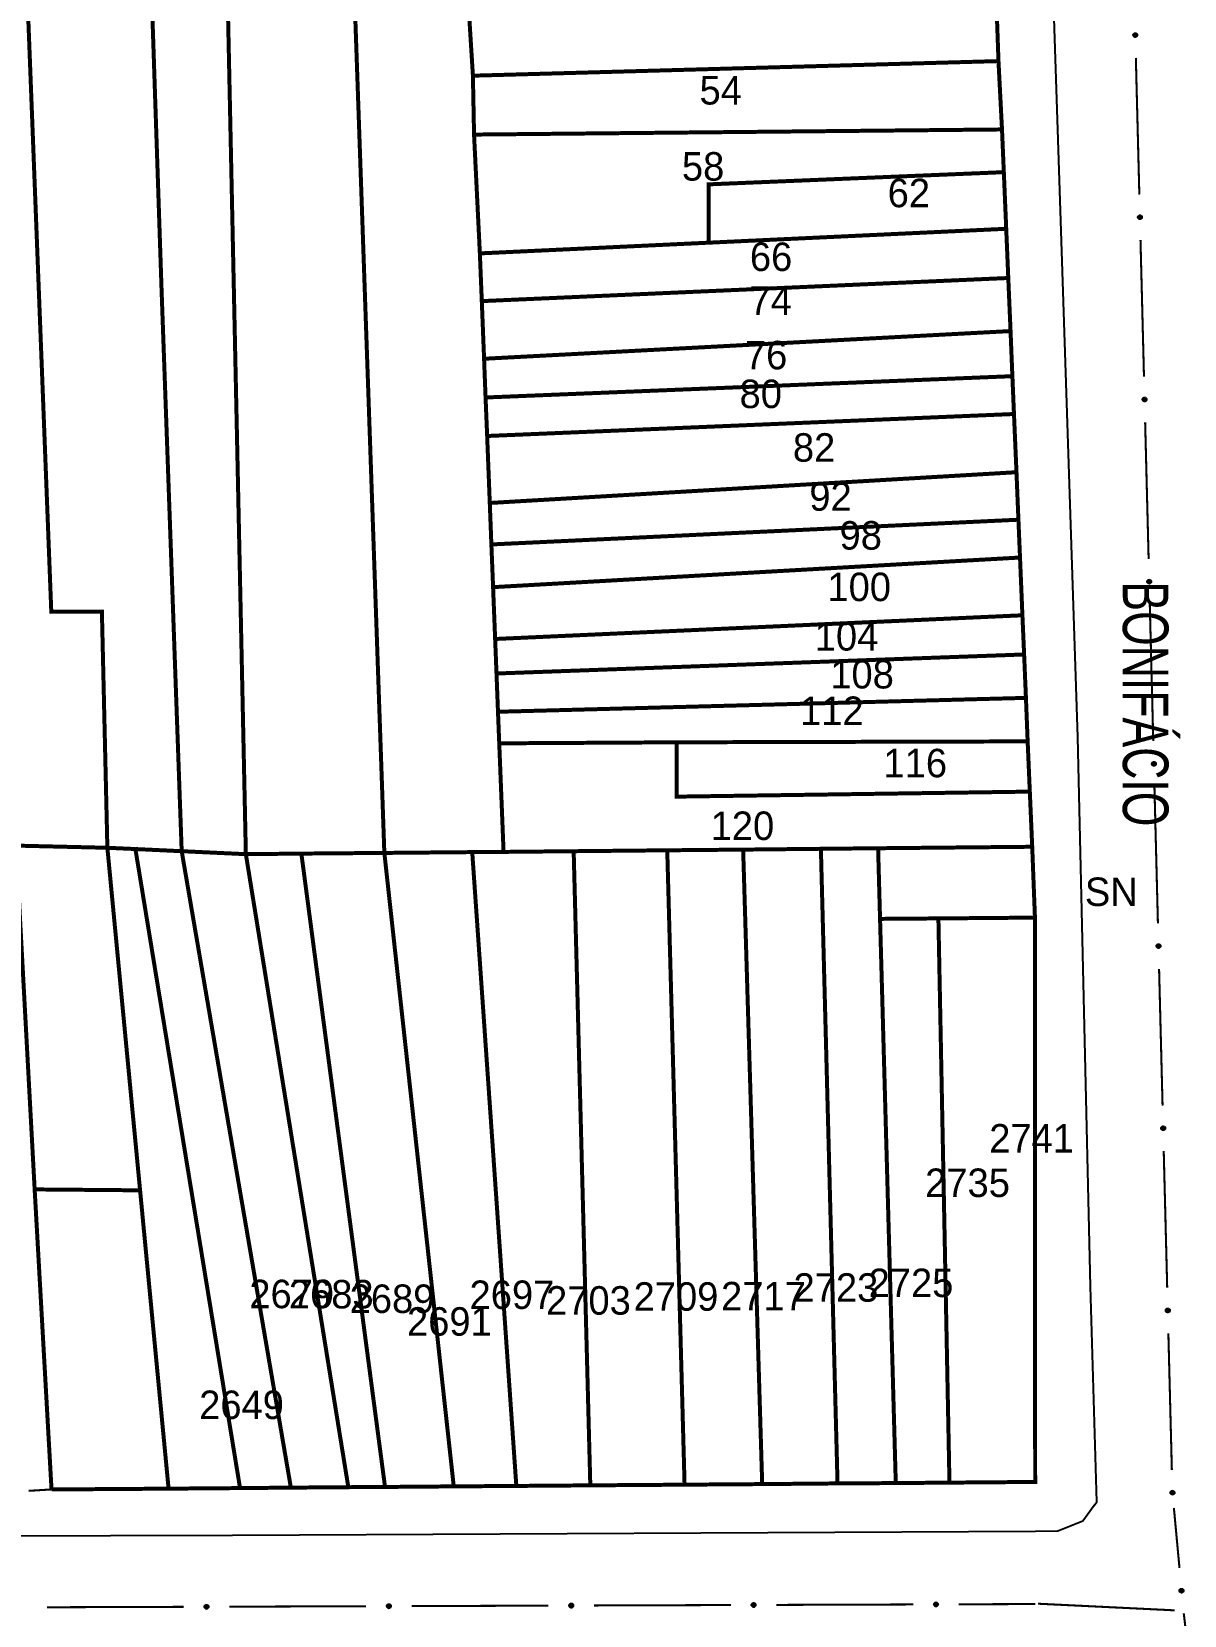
# Model space of a CAD drawing. Extents: x 202481 to 204056, y 4838981 to 4840330.
# Drawn here: x 203389.6 to 203490.7, y 4839887.9 to 4840026.9 of the extents above; entities that cross this region are included whole.
import ezdxf
from ezdxf.enums import TextEntityAlignment as Align

# ---------------------------------------------------------------- set-up
doc = ezdxf.new("R2010")
doc.units = 0
doc.header["$LTSCALE"] = 1.5
doc.header["$MEASUREMENT"] = 0
for name, color, linetype in [('CD_MALHA_LOTES', 7, 'CONTINUOUS'), ('RU-QUADRA', 210, 'CONTINUOUS'), ('SV-EIXO-RUA-PAV', 20, 'CONTINUOUS'), ('SV-RUA-PAVIM', 7, 'CONTINUOUS'), ('SV-TXT-RUA-PAV', 7, 'CONTINUOUS'), ('Th_NmrPort', 1, 'CONTINUOUS')]:
    doc.layers.add(name, color=color, linetype=linetype)
doc.styles.add('ARIAL', font='ARIAL.SHX')

msp = doc.modelspace()

# ---------------------------------------------------------------- linework, layer by layer
at = {"layer": 'CD_MALHA_LOTES', "linetype": 'Continuous', "const_width": 0.35, "flags": 128}
for points in [[(203420.51, 4839954.83), (203416.3, 4840075.86)], [(203396.21, 4839955.28), (203395.73, 4839976), (203391.29, 4839976), (203387.57, 4840071.91)], [(203402.73, 4839954.98), (203400.96, 4840004.4), (203398.7, 4840071.91)], [(203408.36, 4839954.72), (203405.87, 4840071.91)], [(203428.28, 4840023.06), (203427.7, 4840032.36)], [(203474.1, 4840032.64), (203474.39, 4840024.34)], [(203428.28, 4840023.06), (203474.39, 4840024.34)], [(203474.39, 4840024.34), (203474.7, 4840018.34)], [(203428.38, 4840017.89), (203428.28, 4840023.06)], [(203428.38, 4840017.89), (203474.7, 4840018.34)], [(203474.7, 4840018.34), (203474.86, 4840014.59)], [(203428.89, 4840007.46), (203428.38, 4840017.89)], [(203448.97, 4840008.4), (203448.95, 4840013.52), (203474.86, 4840014.59)], [(203474.86, 4840014.59), (203475.07, 4840009.62)], [(203475.07, 4840009.62), (203448.97, 4840008.4)], [(203475.07, 4840009.62), (203475.25, 4840005.3)], [(203428.89, 4840007.46), (203448.97, 4840008.4)], [(203429.06, 4840003.27), (203428.89, 4840007.46)], [(203429.06, 4840003.27), (203475.25, 4840005.3)], [(203475.25, 4840005.3), (203475.45, 4840000.64)], [(203429.26, 4839998.21), (203429.06, 4840003.27)], [(203429.26, 4839998.21), (203475.45, 4840000.64)], [(203475.45, 4840000.64), (203475.61, 4839996.68)], [(203429.39, 4839994.81), (203429.26, 4839998.21)], [(203429.39, 4839994.81), (203475.61, 4839996.68)], [(203475.61, 4839996.68), (203475.75, 4839993.36)], [(203429.53, 4839991.43), (203429.39, 4839994.81)], [(203429.53, 4839991.43), (203475.75, 4839993.36)], [(203475.75, 4839993.36), (203475.97, 4839988.25)], [(203429.76, 4839985.55), (203429.53, 4839991.43)], [(203429.76, 4839985.55), (203475.97, 4839988.25)], [(203475.97, 4839988.25), (203476.14, 4839984.08)], [(203429.9, 4839981.91), (203429.76, 4839985.55)], [(203429.9, 4839981.91), (203476.14, 4839984.08)], [(203476.14, 4839984.08), (203476.28, 4839980.76)], [(203430.05, 4839978.16), (203429.9, 4839981.91)], [(203430.05, 4839978.16), (203476.28, 4839980.76)], [(203476.28, 4839980.76), (203476.49, 4839975.69)], [(203430.23, 4839973.61), (203430.05, 4839978.16)], [(203430.23, 4839973.61), (203476.49, 4839975.69)], [(203476.49, 4839975.69), (203476.64, 4839972.25)], [(203430.35, 4839970.58), (203430.23, 4839973.61)], [(203430.35, 4839970.58), (203476.64, 4839972.25)], [(203476.64, 4839972.25), (203476.8, 4839968.44)], [(203430.48, 4839967.22), (203430.35, 4839970.58)], [(203430.48, 4839967.22), (203476.8, 4839968.44)], [(203476.8, 4839968.44), (203476.95, 4839964.62)], [(203430.59, 4839964.45), (203430.48, 4839967.22)], [(203430.59, 4839964.45), (203446.17, 4839964.54)], [(203430.97, 4839954.92), (203430.59, 4839964.45)], [(203446.17, 4839964.54), (203476.95, 4839964.62)], [(203477.14, 4839960.21), (203446.17, 4839959.77), (203446.17, 4839964.54)], [(203476.95, 4839964.62), (203477.14, 4839960.21)], [(203477.14, 4839960.21), (203477.35, 4839955.37)], [(203388.2, 4839955.47), (203396.21, 4839955.28)], [(203389.83, 4839925.29), (203388.2, 4839955.47)], [(203399.08, 4839925.21), (203396.21, 4839955.28)], [(203396.21, 4839955.28), (203398.67, 4839955.17)], [(203407.85, 4839899.07), (203398.67, 4839955.17)], [(203398.67, 4839955.17), (203402.73, 4839954.98)], [(203412.31, 4839899.11), (203402.73, 4839954.98)], [(203402.73, 4839954.98), (203408.36, 4839954.72)], [(203408.36, 4839954.72), (203413.23, 4839954.77)], [(203417.35, 4839899.15), (203412.02, 4839932.09), (203408.36, 4839954.72)], [(203413.23, 4839954.77), (203420.51, 4839954.83)], [(203420.57, 4839899.17), (203413.23, 4839954.77)], [(203420.51, 4839954.83), (203428.22, 4839954.9)], [(203426.6, 4839899.22), (203420.51, 4839954.83)], [(203428.22, 4839954.9), (203430.97, 4839954.92)], [(203432.09, 4839899.26), (203428.22, 4839954.9)], [(203437.12, 4839954.98), (203430.97, 4839954.92)], [(203437.12, 4839954.98), (203445.33, 4839955.06)], [(203438.58, 4839899.31), (203437.12, 4839954.98)], [(203445.33, 4839955.06), (203451.99, 4839955.12)], [(203446.85, 4839899.37), (203445.33, 4839955.06)], [(203451.99, 4839955.12), (203458.81, 4839955.19)], [(203453.66, 4839899.42), (203451.99, 4839955.12)], [(203458.81, 4839955.19), (203463.83, 4839955.24)], [(203460.27, 4839899.48), (203458.81, 4839955.19)], [(203463.83, 4839955.24), (203477.35, 4839955.37)], [(203464, 4839949.04), (203463.83, 4839955.24)], [(203477.35, 4839955.37), (203477.59, 4839949.15)], [(203464, 4839949.04), (203469.12, 4839949.08)], [(203465.38, 4839899.51), (203464, 4839949.04)], [(203469.12, 4839949.08), (203477.59, 4839949.15)], [(203470.09, 4839899.55), (203469.12, 4839949.08)], [(203477.59, 4839949.15), (203477.61, 4839899.61), (203470.09, 4839899.55)], [(203389.83, 4839925.29), (203399.08, 4839925.21)], [(203391.31, 4839898.95), (203389.83, 4839925.29)], [(203401.58, 4839899.02), (203399.08, 4839925.21)], [(203401.58, 4839899.02), (203391.31, 4839898.95)], [(203407.85, 4839899.07), (203401.58, 4839899.02)], [(203412.31, 4839899.11), (203407.85, 4839899.07)], [(203417.35, 4839899.15), (203412.31, 4839899.11)], [(203420.57, 4839899.17), (203417.35, 4839899.15)], [(203426.6, 4839899.22), (203420.57, 4839899.17)], [(203432.09, 4839899.26), (203426.6, 4839899.22)], [(203438.58, 4839899.31), (203432.09, 4839899.26)], [(203446.85, 4839899.37), (203438.58, 4839899.31)], [(203453.66, 4839899.42), (203446.85, 4839899.37)], [(203460.27, 4839899.48), (203453.66, 4839899.42)], [(203465.38, 4839899.51), (203460.27, 4839899.48)], [(203470.09, 4839899.55), (203465.38, 4839899.51)]]:
    msp.add_lwpolyline(points, dxfattribs=at)
at = {"layer": 'RU-QUADRA', "linetype": 'Continuous', "const_width": 0.18, "flags": 128}
msp.add_lwpolyline([(203474.1, 4840032.64), (203474.39, 4840024.34), (203474.7, 4840018.34), (203474.86, 4840014.59), (203475.07, 4840009.62), (203475.25, 4840005.3), (203475.45, 4840000.64), (203475.61, 4839996.68), (203475.75, 4839993.36), (203475.97, 4839988.25), (203476.14, 4839984.08), (203476.28, 4839980.76), (203476.49, 4839975.69), (203476.64, 4839972.25), (203476.8, 4839968.44), (203476.95, 4839964.62), (203477.14, 4839960.21), (203477.35, 4839955.37), (203477.59, 4839949.15), (203477.61, 4839899.61), (203477.07, 4839899.6), (203470.09, 4839899.55), (203465.38, 4839899.51), (203460.27, 4839899.48), (203453.66, 4839899.42), (203446.85, 4839899.37), (203438.58, 4839899.31), (203432.09, 4839899.26), (203426.6, 4839899.22), (203420.57, 4839899.17), (203417.35, 4839899.15), (203412.31, 4839899.11), (203407.85, 4839899.07), (203401.58, 4839899.02), (203391.31, 4839898.95), (203389.31, 4839898.83)], dxfattribs=at)
at = {"layer": 'SV-EIXO-RUA-PAV'}
for points in [[(203486.498497, 4840026.771348), (203486.534424, 4840026.738162), (203486.558516, 4840026.702294), (203486.569999, 4840026.666595), (203486.57192, 4840026.632403), (203486.569946, 4840026.597201), (203486.560125, 4840026.562149), (203486.540608, 4840026.525661), (203486.507571, 4840026.489387), (203486.469206, 4840026.467123), (203486.434809, 4840026.453993), (203486.399271, 4840026.449936), (203486.365107, 4840026.452427), (203486.329034, 4840026.463832), (203486.29225, 4840026.483972), (203486.256579, 4840026.518074), (203486.233202, 4840026.5534), (203486.223002, 4840026.588222), (203486.21915, 4840026.623975), (203486.221596, 4840026.659889), (203486.231435, 4840026.694241), (203486.251779, 4840026.731241), (203486.285905, 4840026.766002), (203486.320872, 4840026.78972), (203486.355541, 4840026.800406), (203486.390826, 4840026.803406), (203486.426157, 4840026.801855), (203486.461803, 4840026.79345), (203486.498497, 4840026.771348)], [(203486.905992, 4840010.776538), (203486.941919, 4840010.743352), (203486.96601, 4840010.707484), (203486.977493, 4840010.671785), (203486.979414, 4840010.637593), (203486.97744, 4840010.602391), (203486.96762, 4840010.567339), (203486.948103, 4840010.53085), (203486.915066, 4840010.494577), (203486.8767, 4840010.472313), (203486.842304, 4840010.459183), (203486.806765, 4840010.455126), (203486.772601, 4840010.457617), (203486.736529, 4840010.469022), (203486.699744, 4840010.489162), (203486.664074, 4840010.523264), (203486.640696, 4840010.55859), (203486.630496, 4840010.593412), (203486.626644, 4840010.629165), (203486.629091, 4840010.665079), (203486.638929, 4840010.699431), (203486.659273, 4840010.736431), (203486.693399, 4840010.771192), (203486.728366, 4840010.79491), (203486.763035, 4840010.805596), (203486.79832, 4840010.808596), (203486.833651, 4840010.807045), (203486.869297, 4840010.79864), (203486.905992, 4840010.776538)], [(203487.313486, 4839994.781728), (203487.349413, 4839994.748542), (203487.373504, 4839994.712674), (203487.384987, 4839994.676975), (203487.386909, 4839994.642783), (203487.384935, 4839994.607581), (203487.375114, 4839994.572529), (203487.355597, 4839994.53604), (203487.32256, 4839994.499767), (203487.284195, 4839994.477503), (203487.249798, 4839994.464373), (203487.21426, 4839994.460316), (203487.180095, 4839994.462807), (203487.144023, 4839994.474212), (203487.107238, 4839994.494352), (203487.071568, 4839994.528454), (203487.048191, 4839994.56378), (203487.037991, 4839994.598602), (203487.034139, 4839994.634355), (203487.036585, 4839994.670269), (203487.046423, 4839994.704621), (203487.066768, 4839994.741621), (203487.100893, 4839994.776381), (203487.135861, 4839994.8001), (203487.17053, 4839994.810786), (203487.205815, 4839994.813786), (203487.241146, 4839994.812235), (203487.276791, 4839994.80383), (203487.313486, 4839994.781728)], [(203487.72098, 4839978.786918), (203487.756907, 4839978.753732), (203487.780999, 4839978.717864), (203487.792482, 4839978.682165), (203487.794403, 4839978.647972), (203487.792429, 4839978.612771), (203487.782608, 4839978.577719), (203487.763091, 4839978.54123), (203487.730054, 4839978.504957), (203487.691689, 4839978.482693), (203487.657292, 4839978.469563), (203487.621754, 4839978.465506), (203487.58759, 4839978.467997), (203487.551517, 4839978.479402), (203487.514733, 4839978.499542), (203487.479062, 4839978.533644), (203487.455685, 4839978.56897), (203487.445485, 4839978.603792), (203487.441633, 4839978.639545), (203487.444079, 4839978.675459), (203487.453918, 4839978.709811), (203487.474262, 4839978.746811), (203487.508388, 4839978.781571), (203487.543355, 4839978.80529), (203487.578024, 4839978.815976), (203487.613309, 4839978.818976), (203487.64864, 4839978.817425), (203487.684286, 4839978.80902), (203487.72098, 4839978.786918)], [(203488.128475, 4839962.792108), (203488.164402, 4839962.758922), (203488.188493, 4839962.723054), (203488.199976, 4839962.687355), (203488.201897, 4839962.653162), (203488.199923, 4839962.617961), (203488.190103, 4839962.582909), (203488.170586, 4839962.54642), (203488.137549, 4839962.510147), (203488.099183, 4839962.487883), (203488.064787, 4839962.474753), (203488.029248, 4839962.470696), (203487.995084, 4839962.473187), (203487.959012, 4839962.484592), (203487.922227, 4839962.504732), (203487.886557, 4839962.538834), (203487.863179, 4839962.57416), (203487.852979, 4839962.608982), (203487.849128, 4839962.644735), (203487.851574, 4839962.680649), (203487.861412, 4839962.715001), (203487.881756, 4839962.752001), (203487.915882, 4839962.786761), (203487.950849, 4839962.81048), (203487.985518, 4839962.821166), (203488.020803, 4839962.824166), (203488.056134, 4839962.822615), (203488.09178, 4839962.81421), (203488.128475, 4839962.792108)], [(203488.535969, 4839946.797297), (203488.571896, 4839946.764112), (203488.595987, 4839946.728244), (203488.60747, 4839946.692545), (203488.609392, 4839946.658352), (203488.607418, 4839946.623151), (203488.597597, 4839946.588099), (203488.57808, 4839946.55161), (203488.545043, 4839946.515337), (203488.506678, 4839946.493073), (203488.472281, 4839946.479943), (203488.436743, 4839946.475886), (203488.402578, 4839946.478377), (203488.366506, 4839946.489782), (203488.329721, 4839946.509921), (203488.294051, 4839946.544024), (203488.270674, 4839946.57935), (203488.260474, 4839946.614172), (203488.256622, 4839946.649925), (203488.259068, 4839946.685839), (203488.268906, 4839946.720191), (203488.289251, 4839946.757191), (203488.323376, 4839946.791951), (203488.358344, 4839946.81567), (203488.393013, 4839946.826356), (203488.428298, 4839946.829356), (203488.463629, 4839946.827805), (203488.499274, 4839946.8194), (203488.535969, 4839946.797297)], [(203488.943463, 4839930.802487), (203488.97939, 4839930.769302), (203489.003482, 4839930.733434), (203489.014965, 4839930.697734), (203489.016886, 4839930.663542), (203489.014912, 4839930.628341), (203489.005091, 4839930.593289), (203488.985574, 4839930.5568), (203488.952537, 4839930.520527), (203488.914172, 4839930.498263), (203488.879775, 4839930.485132), (203488.844237, 4839930.481076), (203488.810073, 4839930.483567), (203488.774, 4839930.494972), (203488.737216, 4839930.515111), (203488.701545, 4839930.549214), (203488.678168, 4839930.58454), (203488.667968, 4839930.619362), (203488.664116, 4839930.655115), (203488.666562, 4839930.691029), (203488.676401, 4839930.725381), (203488.696745, 4839930.762381), (203488.730871, 4839930.797141), (203488.765838, 4839930.82086), (203488.800507, 4839930.831546), (203488.835792, 4839930.834546), (203488.871123, 4839930.832995), (203488.906769, 4839930.82459), (203488.943463, 4839930.802487)], [(203489.350958, 4839914.807677), (203489.386885, 4839914.774492), (203489.410976, 4839914.738624), (203489.422459, 4839914.702924), (203489.42438, 4839914.668732), (203489.422406, 4839914.633531), (203489.412586, 4839914.598479), (203489.393069, 4839914.56199), (203489.360032, 4839914.525717), (203489.321666, 4839914.503453), (203489.28727, 4839914.490322), (203489.251731, 4839914.486266), (203489.217567, 4839914.488757), (203489.181495, 4839914.500162), (203489.14471, 4839914.520301), (203489.10904, 4839914.554404), (203489.085663, 4839914.58973), (203489.075462, 4839914.624552), (203489.071611, 4839914.660305), (203489.074057, 4839914.696219), (203489.083895, 4839914.730571), (203489.104239, 4839914.767571), (203489.138365, 4839914.802331), (203489.173332, 4839914.82605), (203489.208001, 4839914.836736), (203489.243286, 4839914.839736), (203489.278617, 4839914.838185), (203489.314263, 4839914.82978), (203489.350958, 4839914.807677)], [(203489.758452, 4839898.812867), (203489.794379, 4839898.779682), (203489.81847, 4839898.743814), (203489.829953, 4839898.708114), (203489.831875, 4839898.673922), (203489.829901, 4839898.638721), (203489.82008, 4839898.603669), (203489.800563, 4839898.56718), (203489.767526, 4839898.530907), (203489.729161, 4839898.508643), (203489.694764, 4839898.495512), (203489.659226, 4839898.491456), (203489.625061, 4839898.493947), (203489.588989, 4839898.505352), (203489.552204, 4839898.525491), (203489.516534, 4839898.559594), (203489.493157, 4839898.59492), (203489.482957, 4839898.629742), (203489.479105, 4839898.665495), (203489.481551, 4839898.701409), (203489.491389, 4839898.735761), (203489.511734, 4839898.772761), (203489.545859, 4839898.807521), (203489.580827, 4839898.831239), (203489.615496, 4839898.841926), (203489.650781, 4839898.844926), (203489.686112, 4839898.843375), (203489.721757, 4839898.83497), (203489.758452, 4839898.812867)], [(203490.359478, 4839889.912141), (203490.321401, 4839889.942836), (203490.294953, 4839889.977003), (203490.281095, 4839890.011849), (203490.276879, 4839890.045835), (203490.276482, 4839890.08109), (203490.283924, 4839890.116722), (203490.300943, 4839890.154441), (203490.331467, 4839890.192853), (203490.368248, 4839890.217646), (203490.401685, 4839890.23306), (203490.43687, 4839890.239496), (203490.471124, 4839890.239308), (203490.507882, 4839890.230354), (203490.545937, 4839890.212733), (203490.58382, 4839890.181106), (203490.609519, 4839890.147432), (203490.622037, 4839890.113375), (203490.628284, 4839890.077961), (203490.628258, 4839890.041964), (203490.620752, 4839890.007029), (203490.602941, 4839889.968744), (203490.57123, 4839889.931768), (203490.537936, 4839889.905753), (203490.504064, 4839889.892759), (203490.469061, 4839889.887394), (203490.433706, 4839889.886566), (203490.397575, 4839889.892555), (203490.359478, 4839889.912141)], [(203404.767218, 4839888.763033), (203404.801194, 4839888.798213), (203404.837588, 4839888.821502), (203404.873533, 4839888.832189), (203404.90776, 4839888.83335), (203404.942909, 4839888.830595), (203404.977734, 4839888.819998), (203405.01378, 4839888.799675), (203405.04931, 4839888.76584), (203405.070717, 4839888.72699), (203405.08308, 4839888.69231), (203405.086346, 4839888.65669), (203405.083097, 4839888.62259), (203405.070893, 4839888.58678), (203405.049941, 4839888.550451), (203405.015054, 4839888.515548), (203404.979218, 4839888.492961), (203404.944178, 4839888.483537), (203404.908348, 4839888.48048), (203404.872497, 4839888.483724), (203404.838373, 4839888.494323), (203404.801834, 4839888.515484), (203404.76784, 4839888.550374), (203404.744904, 4839888.585859), (203404.734991, 4839888.620757), (203404.732776, 4839888.6561), (203404.735111, 4839888.691388), (203404.744306, 4839888.726838), (203404.767218, 4839888.763033)], [(203420.767133, 4839888.815093), (203420.801109, 4839888.850273), (203420.837503, 4839888.873562), (203420.873449, 4839888.884249), (203420.907675, 4839888.88541), (203420.942824, 4839888.882655), (203420.977649, 4839888.872058), (203421.013695, 4839888.851735), (203421.049226, 4839888.817901), (203421.070632, 4839888.77905), (203421.082995, 4839888.74437), (203421.086261, 4839888.708751), (203421.083012, 4839888.67465), (203421.070808, 4839888.63884), (203421.049856, 4839888.602512), (203421.01497, 4839888.567608), (203420.979133, 4839888.545021), (203420.944094, 4839888.535597), (203420.908263, 4839888.53254), (203420.872413, 4839888.535784), (203420.838288, 4839888.546383), (203420.801749, 4839888.567544), (203420.767755, 4839888.602434), (203420.74482, 4839888.637919), (203420.734906, 4839888.672817), (203420.732691, 4839888.70816), (203420.735026, 4839888.743448), (203420.744221, 4839888.778898), (203420.767133, 4839888.815093)], [(203436.767049, 4839888.867153), (203436.801024, 4839888.902334), (203436.837419, 4839888.925622), (203436.873364, 4839888.936309), (203436.90759, 4839888.937471), (203436.94274, 4839888.934715), (203436.977564, 4839888.924118), (203437.013611, 4839888.903795), (203437.049141, 4839888.869961), (203437.070547, 4839888.83111), (203437.08291, 4839888.79643), (203437.086176, 4839888.760811), (203437.082927, 4839888.72671), (203437.070724, 4839888.6909), (203437.049772, 4839888.654572), (203437.014885, 4839888.619668), (203436.979048, 4839888.597081), (203436.944009, 4839888.587657), (203436.908179, 4839888.584601), (203436.872328, 4839888.587844), (203436.838203, 4839888.598443), (203436.801664, 4839888.619604), (203436.76767, 4839888.654494), (203436.744735, 4839888.689979), (203436.734821, 4839888.724877), (203436.732606, 4839888.76022), (203436.734941, 4839888.795508), (203436.744136, 4839888.830958), (203436.767049, 4839888.867153)], [(203452.766964, 4839888.919213), (203452.80094, 4839888.954394), (203452.837334, 4839888.977682), (203452.873279, 4839888.988369), (203452.907506, 4839888.989531), (203452.942655, 4839888.986775), (203452.97748, 4839888.976178), (203453.013526, 4839888.955855), (203453.049056, 4839888.922021), (203453.070463, 4839888.88317), (203453.082826, 4839888.84849), (203453.086092, 4839888.812871), (203453.082842, 4839888.77877), (203453.070639, 4839888.74296), (203453.049687, 4839888.706632), (203453.0148, 4839888.671728), (203452.978964, 4839888.649141), (203452.943924, 4839888.639717), (203452.908094, 4839888.636661), (203452.872243, 4839888.639904), (203452.838119, 4839888.650503), (203452.801579, 4839888.671664), (203452.767586, 4839888.706554), (203452.74465, 4839888.74204), (203452.734737, 4839888.776937), (203452.732522, 4839888.81228), (203452.734857, 4839888.847568), (203452.744051, 4839888.883018), (203452.766964, 4839888.919213)], [(203468.766879, 4839888.971273), (203468.800855, 4839889.006454), (203468.837249, 4839889.029742), (203468.873195, 4839889.040429), (203468.907421, 4839889.041591), (203468.94257, 4839889.038835), (203468.977395, 4839889.028238), (203469.013441, 4839889.007916), (203469.048971, 4839888.974081), (203469.070378, 4839888.935231), (203469.082741, 4839888.900551), (203469.086007, 4839888.864931), (203469.082758, 4839888.83083), (203469.070554, 4839888.79502), (203469.049602, 4839888.758692), (203469.014716, 4839888.723788), (203468.978879, 4839888.701202), (203468.943839, 4839888.691778), (203468.908009, 4839888.688721), (203468.872158, 4839888.691964), (203468.838034, 4839888.702563), (203468.801495, 4839888.723725), (203468.767501, 4839888.758614), (203468.744565, 4839888.7941), (203468.734652, 4839888.828998), (203468.732437, 4839888.864341), (203468.734772, 4839888.899628), (203468.743967, 4839888.935078), (203468.766879, 4839888.971273)]]:
    msp.add_lwpolyline(points, close=True, dxfattribs=at)
for points in [[(203486.251779, 4840026.731241), (203486.29225, 4840026.483972)], [(203486.270469, 4840026.744822), (203486.310053, 4840026.476932)], [(203486.285905, 4840026.766002), (203486.329034, 4840026.463832)], [(203486.302442, 4840026.775666), (203486.345901, 4840026.462831)], [(203486.320872, 4840026.78972), (203486.365107, 4840026.452427)], [(203486.337526, 4840026.791574), (203486.381611, 4840026.454186)], [(203486.355541, 4840026.800406), (203486.399271, 4840026.449936)], [(203486.372818, 4840026.799298), (203486.414383, 4840026.453656)], [(203486.390826, 4840026.803406), (203486.434809, 4840026.453993)], [(203486.409683, 4840026.798872), (203486.453664, 4840026.465576)], [(203486.426157, 4840026.801855), (203486.469206, 4840026.467123)], [(203486.443959, 4840026.792921), (203486.488713, 4840026.482849)], [(203486.461803, 4840026.79345), (203486.507571, 4840026.489387)], [(203486.478374, 4840026.781513), (203486.52212, 4840026.510999)], [(203486.498497, 4840026.771348), (203486.540608, 4840026.525661)], [(203486.517332, 4840026.752476), (203486.549757, 4840026.551287)], [(203486.534424, 4840026.738162), (203486.560125, 4840026.562149)], [(203486.221596, 4840026.659889), (203486.233202, 4840026.5534)], [(203486.227261, 4840026.672743), (203486.244238, 4840026.542139)], [(203486.231435, 4840026.694241), (203486.256579, 4840026.518074)], [(203486.244126, 4840026.707297), (203486.273753, 4840026.508767)], [(203486.548246, 4840026.717775), (203486.563824, 4840026.5885)], [(203486.558516, 4840026.702294), (203486.569946, 4840026.597201)], [(203486.629091, 4840010.665079), (203486.640696, 4840010.55859)], [(203486.634756, 4840010.677933), (203486.651733, 4840010.547329)], [(203486.638929, 4840010.699431), (203486.664074, 4840010.523264)], [(203486.65162, 4840010.712487), (203486.681247, 4840010.513956)], [(203486.659273, 4840010.736431), (203486.699744, 4840010.489162)], [(203486.677963, 4840010.750012), (203486.717547, 4840010.482122)], [(203486.693399, 4840010.771192), (203486.736529, 4840010.469022)], [(203486.709937, 4840010.780856), (203486.753396, 4840010.468021)], [(203486.728366, 4840010.79491), (203486.772601, 4840010.457617)], [(203486.74502, 4840010.796764), (203486.789105, 4840010.459376)], [(203486.763035, 4840010.805596), (203486.806765, 4840010.455126)], [(203486.780313, 4840010.804488), (203486.821878, 4840010.458846)], [(203486.79832, 4840010.808596), (203486.842304, 4840010.459183)], [(203486.817178, 4840010.804062), (203486.861158, 4840010.470766)], [(203486.833651, 4840010.807045), (203486.8767, 4840010.472313)], [(203486.851453, 4840010.798111), (203486.896207, 4840010.488039)], [(203486.869297, 4840010.79864), (203486.915066, 4840010.494577)], [(203486.885868, 4840010.786703), (203486.929614, 4840010.516189)], [(203486.905992, 4840010.776538), (203486.948103, 4840010.53085)], [(203486.924827, 4840010.757666), (203486.957252, 4840010.556477)], [(203486.941919, 4840010.743352), (203486.96762, 4840010.567339)], [(203486.95574, 4840010.722964), (203486.971318, 4840010.59369)], [(203486.96601, 4840010.707484), (203486.97744, 4840010.602391)], [(203487.085457, 4839994.755202), (203487.125042, 4839994.487312)], [(203487.100893, 4839994.776381), (203487.144023, 4839994.474212)], [(203487.117431, 4839994.786046), (203487.16089, 4839994.473211)], [(203487.135861, 4839994.8001), (203487.180095, 4839994.462807)], [(203487.152515, 4839994.801954), (203487.196599, 4839994.464566)], [(203487.17053, 4839994.810786), (203487.21426, 4839994.460316)], [(203487.187807, 4839994.809678), (203487.229372, 4839994.464036)], [(203487.205815, 4839994.813786), (203487.249798, 4839994.464373)], [(203487.224672, 4839994.809252), (203487.268652, 4839994.475956)], [(203487.241146, 4839994.812235), (203487.284195, 4839994.477503)], [(203487.258948, 4839994.803301), (203487.303701, 4839994.493229)], [(203487.276791, 4839994.80383), (203487.32256, 4839994.499767)], [(203487.293362, 4839994.791893), (203487.337108, 4839994.521379)], [(203487.313486, 4839994.781728), (203487.355597, 4839994.53604)], [(203487.332321, 4839994.762856), (203487.364746, 4839994.561667)], [(203487.036585, 4839994.670269), (203487.048191, 4839994.56378)], [(203487.04225, 4839994.683123), (203487.059227, 4839994.552519)], [(203487.046423, 4839994.704621), (203487.071568, 4839994.528454)], [(203487.059114, 4839994.717677), (203487.088741, 4839994.519146)], [(203487.066768, 4839994.741621), (203487.107238, 4839994.494352)], [(203487.349413, 4839994.748542), (203487.375114, 4839994.572529)], [(203487.363234, 4839994.728154), (203487.378813, 4839994.59888)], [(203487.373504, 4839994.712674), (203487.384935, 4839994.607581)], [(203487.444079, 4839978.675459), (203487.455685, 4839978.56897)], [(203487.449744, 4839978.688313), (203487.466721, 4839978.557709)], [(203487.453918, 4839978.709811), (203487.479062, 4839978.533644)], [(203487.466609, 4839978.722866), (203487.496236, 4839978.524336)], [(203487.474262, 4839978.746811), (203487.514733, 4839978.499542)], [(203487.492952, 4839978.760392), (203487.532536, 4839978.492502)], [(203487.508388, 4839978.781571), (203487.551517, 4839978.479402)], [(203487.524925, 4839978.791235), (203487.568384, 4839978.478401)], [(203487.543355, 4839978.80529), (203487.58759, 4839978.467997)], [(203487.560009, 4839978.807144), (203487.604094, 4839978.469756)], [(203487.578024, 4839978.815976), (203487.621754, 4839978.465506)], [(203487.595301, 4839978.814868), (203487.636866, 4839978.469226)], [(203487.613309, 4839978.818976), (203487.657292, 4839978.469563)], [(203487.632166, 4839978.814442), (203487.676147, 4839978.481146)], [(203487.64864, 4839978.817425), (203487.691689, 4839978.482693)], [(203487.666442, 4839978.808491), (203487.711196, 4839978.498419)], [(203487.684286, 4839978.80902), (203487.730054, 4839978.504957)], [(203487.700857, 4839978.797083), (203487.744603, 4839978.526569)], [(203487.72098, 4839978.786918), (203487.763091, 4839978.54123)], [(203487.739816, 4839978.768046), (203487.77224, 4839978.566857)], [(203487.756907, 4839978.753732), (203487.782608, 4839978.577719)], [(203487.770729, 4839978.733344), (203487.786307, 4839978.60407)], [(203487.780999, 4839978.717864), (203487.792429, 4839978.612771)], [(203487.915882, 4839962.786761), (203487.959012, 4839962.484592)], [(203487.93242, 4839962.796425), (203487.975879, 4839962.483591)], [(203487.950849, 4839962.81048), (203487.995084, 4839962.473187)], [(203487.967503, 4839962.812334), (203488.011588, 4839962.474946)], [(203487.985518, 4839962.821166), (203488.029248, 4839962.470696)], [(203488.002796, 4839962.820058), (203488.044361, 4839962.474416)], [(203488.020803, 4839962.824166), (203488.064787, 4839962.474753)], [(203488.039661, 4839962.819632), (203488.083641, 4839962.486336)], [(203488.056134, 4839962.822615), (203488.099183, 4839962.487883)], [(203488.073936, 4839962.81368), (203488.11869, 4839962.503609)], [(203488.09178, 4839962.81421), (203488.137549, 4839962.510147)], [(203488.108351, 4839962.802273), (203488.152097, 4839962.531759)], [(203488.128475, 4839962.792108), (203488.170586, 4839962.54642)], [(203487.851574, 4839962.680649), (203487.863179, 4839962.57416)], [(203487.857239, 4839962.693503), (203487.874216, 4839962.562899)], [(203487.861412, 4839962.715001), (203487.886557, 4839962.538834)], [(203487.874103, 4839962.728056), (203487.90373, 4839962.529526)], [(203487.881756, 4839962.752001), (203487.922227, 4839962.504732)], [(203487.900446, 4839962.765582), (203487.94003, 4839962.497692)], [(203488.14731, 4839962.773236), (203488.179735, 4839962.572047)], [(203488.164402, 4839962.758922), (203488.190103, 4839962.582909)], [(203488.178223, 4839962.738534), (203488.193801, 4839962.60926)], [(203488.188493, 4839962.723054), (203488.199923, 4839962.617961)], [(203488.259068, 4839946.685839), (203488.270674, 4839946.57935)], [(203488.264733, 4839946.698693), (203488.28171, 4839946.568088)], [(203488.268906, 4839946.720191), (203488.294051, 4839946.544024)], [(203488.281597, 4839946.733246), (203488.311224, 4839946.534716)], [(203488.289251, 4839946.757191), (203488.329721, 4839946.509921)], [(203488.30794, 4839946.770772), (203488.347525, 4839946.502882)], [(203488.323376, 4839946.791951), (203488.366506, 4839946.489782)], [(203488.339914, 4839946.801615), (203488.383373, 4839946.488781)], [(203488.358344, 4839946.81567), (203488.402578, 4839946.478377)], [(203488.374998, 4839946.817524), (203488.419082, 4839946.480136)], [(203488.393013, 4839946.826356), (203488.436743, 4839946.475886)], [(203488.41029, 4839946.825248), (203488.451855, 4839946.479606)], [(203488.428298, 4839946.829356), (203488.472281, 4839946.479943)], [(203488.447155, 4839946.824822), (203488.491135, 4839946.491526)], [(203488.463629, 4839946.827805), (203488.506678, 4839946.493073)], [(203488.481431, 4839946.81887), (203488.526184, 4839946.508799)], [(203488.499274, 4839946.8194), (203488.545043, 4839946.515337)], [(203488.515845, 4839946.807463), (203488.559591, 4839946.536949)], [(203488.535969, 4839946.797297), (203488.57808, 4839946.55161)], [(203488.554804, 4839946.778426), (203488.587229, 4839946.577237)], [(203488.571896, 4839946.764112), (203488.597597, 4839946.588099)], [(203488.585717, 4839946.743724), (203488.601296, 4839946.614449)], [(203488.595987, 4839946.728244), (203488.607418, 4839946.623151)], [(203488.747408, 4839930.806805), (203488.790867, 4839930.493971)], [(203488.765838, 4839930.82086), (203488.810073, 4839930.483567)], [(203488.782492, 4839930.822714), (203488.826577, 4839930.485326)], [(203488.800507, 4839930.831546), (203488.844237, 4839930.481076)], [(203488.817784, 4839930.830438), (203488.859349, 4839930.484796)], [(203488.835792, 4839930.834546), (203488.879775, 4839930.485132)], [(203488.854649, 4839930.830012), (203488.89863, 4839930.496716)], [(203488.871123, 4839930.832995), (203488.914172, 4839930.498263)], [(203488.888925, 4839930.82406), (203488.933679, 4839930.513989)], [(203488.906769, 4839930.82459), (203488.952537, 4839930.520527)], [(203488.92334, 4839930.812652), (203488.967086, 4839930.542139)], [(203488.943463, 4839930.802487), (203488.985574, 4839930.5568)], [(203488.666562, 4839930.691029), (203488.678168, 4839930.58454)], [(203488.672227, 4839930.703883), (203488.689204, 4839930.573278)], [(203488.676401, 4839930.725381), (203488.701545, 4839930.549214)], [(203488.689092, 4839930.738436), (203488.718719, 4839930.539906)], [(203488.696745, 4839930.762381), (203488.737216, 4839930.515111)], [(203488.715435, 4839930.775962), (203488.755019, 4839930.508072)], [(203488.730871, 4839930.797141), (203488.774, 4839930.494972)], [(203488.962299, 4839930.783616), (203488.994723, 4839930.582427)], [(203488.97939, 4839930.769302), (203489.005091, 4839930.593289)], [(203488.993212, 4839930.748914), (203489.00879, 4839930.619639)], [(203489.003482, 4839930.733434), (203489.014912, 4839930.628341)], [(203489.074057, 4839914.696219), (203489.085663, 4839914.58973)], [(203489.079722, 4839914.709073), (203489.096699, 4839914.578468)], [(203489.083895, 4839914.730571), (203489.10904, 4839914.554404)], [(203489.096586, 4839914.743626), (203489.126213, 4839914.545096)], [(203489.104239, 4839914.767571), (203489.14471, 4839914.520301)], [(203489.122929, 4839914.781152), (203489.162513, 4839914.513262)], [(203489.138365, 4839914.802331), (203489.181495, 4839914.500162)], [(203489.154903, 4839914.811995), (203489.198362, 4839914.499161)], [(203489.173332, 4839914.82605), (203489.217567, 4839914.488757)], [(203489.189986, 4839914.827904), (203489.234071, 4839914.490516)], [(203489.208001, 4839914.836736), (203489.251731, 4839914.486266)], [(203489.225279, 4839914.835628), (203489.266844, 4839914.489985)], [(203489.243286, 4839914.839736), (203489.28727, 4839914.490322)], [(203489.262144, 4839914.835202), (203489.306124, 4839914.501906)], [(203489.278617, 4839914.838185), (203489.321666, 4839914.503453)], [(203489.296419, 4839914.82925), (203489.341173, 4839914.519178)], [(203489.314263, 4839914.82978), (203489.360032, 4839914.525717)], [(203489.330834, 4839914.817842), (203489.37458, 4839914.547329)], [(203489.350958, 4839914.807677), (203489.393069, 4839914.56199)], [(203489.369793, 4839914.788806), (203489.402218, 4839914.587617)], [(203489.386885, 4839914.774492), (203489.412586, 4839914.598479)], [(203489.400706, 4839914.754104), (203489.416284, 4839914.624829)], [(203489.410976, 4839914.738624), (203489.422406, 4839914.633531)], [(203489.580827, 4839898.831239), (203489.625061, 4839898.493947)], [(203489.597481, 4839898.833094), (203489.641565, 4839898.495705)], [(203489.615496, 4839898.841926), (203489.659226, 4839898.491456)], [(203489.632773, 4839898.840818), (203489.674338, 4839898.495175)], [(203489.650781, 4839898.844926), (203489.694764, 4839898.495512)], [(203489.669638, 4839898.840392), (203489.713618, 4839898.507096)], [(203489.686112, 4839898.843375), (203489.729161, 4839898.508643)], [(203489.703914, 4839898.83444), (203489.748667, 4839898.524368)], [(203489.721757, 4839898.83497), (203489.767526, 4839898.530907)], [(203489.481551, 4839898.701409), (203489.493157, 4839898.59492)], [(203489.487216, 4839898.714262), (203489.504193, 4839898.583658)], [(203489.491389, 4839898.735761), (203489.516534, 4839898.559594)], [(203489.50408, 4839898.748816), (203489.533707, 4839898.550286)], [(203489.511734, 4839898.772761), (203489.552204, 4839898.525491)], [(203489.530424, 4839898.786341), (203489.570008, 4839898.518452)], [(203489.545859, 4839898.807521), (203489.588989, 4839898.505352)], [(203489.562397, 4839898.817185), (203489.605856, 4839898.50435)], [(203489.738328, 4839898.823032), (203489.782074, 4839898.552519)], [(203489.758452, 4839898.812867), (203489.800563, 4839898.56718)], [(203489.777287, 4839898.793996), (203489.809712, 4839898.592807)], [(203489.794379, 4839898.779682), (203489.82008, 4839898.603669)], [(203489.808201, 4839898.759294), (203489.823779, 4839898.630019)], [(203489.81847, 4839898.743814), (203489.829901, 4839898.638721)], [(203490.294953, 4839889.977003), (203490.276482, 4839890.08109)], [(203490.30624, 4839889.962248), (203490.282005, 4839890.090183)], [(203490.321401, 4839889.942836), (203490.283924, 4839890.116722)], [(203490.339416, 4839889.929703), (203490.293538, 4839890.128257)], [(203490.359478, 4839889.912141), (203490.300943, 4839890.154441)], [(203490.380239, 4839889.903352), (203490.318405, 4839890.170312)], [(203490.397575, 4839889.892555), (203490.331467, 4839890.192853)], [(203490.415343, 4839889.894283), (203490.349843, 4839890.200645)], [(203490.433706, 4839889.886566), (203490.368248, 4839890.217646)], [(203490.449942, 4839889.89065), (203490.383652, 4839890.220235)], [(203490.469061, 4839889.887394), (203490.401685, 4839890.23306)], [(203490.486752, 4839889.892704), (203490.422042, 4839890.234769)], [(203490.504064, 4839889.892759), (203490.43687, 4839890.239496)], [(203490.521445, 4839889.902783), (203490.454776, 4839890.236444)], [(203490.537936, 4839889.905753), (203490.471124, 4839890.239308)], [(203490.55538, 4839889.921014), (203490.490986, 4839890.230219)], [(203490.57123, 4839889.931768), (203490.507882, 4839890.230354)], [(203490.585207, 4839889.953938), (203490.527701, 4839890.21856)], [(203490.602941, 4839889.968744), (203490.545937, 4839890.212733)], [(203490.608968, 4839889.993149), (203490.566059, 4839890.189238)], [(203490.620752, 4839890.007029), (203490.58382, 4839890.181106)], [(203490.62347, 4839890.028759), (203490.597751, 4839890.157926)], [(203490.628258, 4839890.041964), (203490.609519, 4839890.147432)], [(203404.732776, 4839888.6561), (203405.08308, 4839888.69231)], [(203404.734991, 4839888.620757), (203405.086346, 4839888.65669)], [(203404.735111, 4839888.691388), (203405.070717, 4839888.72699)], [(203404.736482, 4839888.638005), (203405.082963, 4839888.671882)], [(203404.737727, 4839888.674852), (203405.071918, 4839888.711417)], [(203404.74342, 4839888.60255), (203405.081705, 4839888.639129)], [(203404.744306, 4839888.726838), (203405.04931, 4839888.76584)], [(203404.744439, 4839888.708987), (203405.055428, 4839888.746841)], [(203404.744904, 4839888.585859), (203405.083097, 4839888.62259)], [(203404.756608, 4839888.74314), (203405.028027, 4839888.780865)], [(203404.758546, 4839888.567122), (203405.072269, 4839888.60362)], [(203404.767218, 4839888.763033), (203405.01378, 4839888.799675)], [(203404.76784, 4839888.550374), (203405.070893, 4839888.58678)], [(203404.786503, 4839888.781444), (203404.988363, 4839888.809391)], [(203404.788671, 4839888.534471), (203405.057374, 4839888.568094)], [(203404.801194, 4839888.798213), (203404.977734, 4839888.819998)], [(203404.801834, 4839888.515484), (203405.049941, 4839888.550451)], [(203404.821883, 4839888.811579), (203404.951472, 4839888.824281)], [(203404.825602, 4839888.507301), (203405.024741, 4839888.53251)], [(203404.837588, 4839888.821502), (203404.942909, 4839888.830595)], [(203404.838373, 4839888.494323), (203405.015054, 4839888.515548)], [(203404.859773, 4839888.489673), (203404.990722, 4839888.503744)], [(203404.872497, 4839888.483724), (203404.979218, 4839888.492961)], [(203420.732691, 4839888.70816), (203421.082995, 4839888.74437)], [(203420.734906, 4839888.672817), (203421.086261, 4839888.708751)], [(203420.735026, 4839888.743448), (203421.070632, 4839888.77905)], [(203420.736398, 4839888.690066), (203421.082878, 4839888.723942)], [(203420.737642, 4839888.726912), (203421.071833, 4839888.763477)], [(203420.743336, 4839888.65461), (203421.08162, 4839888.691189)], [(203420.744221, 4839888.778898), (203421.049226, 4839888.817901)], [(203420.744354, 4839888.761047), (203421.055344, 4839888.798901)], [(203420.74482, 4839888.637919), (203421.083012, 4839888.67465)], [(203420.756524, 4839888.7952), (203421.027942, 4839888.832925)], [(203420.758461, 4839888.619182), (203421.072184, 4839888.65568)], [(203420.767133, 4839888.815093), (203421.013695, 4839888.851735)], [(203420.767755, 4839888.602434), (203421.070808, 4839888.63884)], [(203420.786419, 4839888.833504), (203420.988278, 4839888.861451)], [(203420.788587, 4839888.586531), (203421.05729, 4839888.620154)], [(203420.801109, 4839888.850273), (203420.977649, 4839888.872058)], [(203420.801749, 4839888.567544), (203421.049856, 4839888.602512)], [(203420.821798, 4839888.863639), (203420.951387, 4839888.876341)], [(203420.825517, 4839888.559361), (203421.024657, 4839888.58457)], [(203420.837503, 4839888.873562), (203420.942824, 4839888.882655)], [(203420.838288, 4839888.546383), (203421.01497, 4839888.567608)], [(203420.859688, 4839888.541733), (203420.990637, 4839888.555804)], [(203420.872413, 4839888.535784), (203420.979133, 4839888.545021)], [(203436.732606, 4839888.76022), (203437.08291, 4839888.79643)], [(203436.734821, 4839888.724877), (203437.086176, 4839888.760811)], [(203436.734941, 4839888.795508), (203437.070547, 4839888.83111)], [(203436.736313, 4839888.742126), (203437.082793, 4839888.776002)], [(203436.737558, 4839888.778972), (203437.071749, 4839888.815537)], [(203436.743251, 4839888.706671), (203437.081535, 4839888.743249)], [(203436.744136, 4839888.830958), (203437.049141, 4839888.869961)], [(203436.744269, 4839888.813107), (203437.055259, 4839888.850961)], [(203436.744735, 4839888.689979), (203437.082927, 4839888.72671)], [(203436.756439, 4839888.84726), (203437.027858, 4839888.884985)], [(203436.758376, 4839888.671242), (203437.072099, 4839888.707741)], [(203436.767049, 4839888.867153), (203437.013611, 4839888.903795)], [(203436.76767, 4839888.654494), (203437.070724, 4839888.6909)], [(203436.786334, 4839888.885564), (203436.988193, 4839888.913511)], [(203436.788502, 4839888.638591), (203437.057205, 4839888.672214)], [(203436.801024, 4839888.902334), (203436.977564, 4839888.924118)], [(203436.801664, 4839888.619604), (203437.049772, 4839888.654572)], [(203436.821714, 4839888.915699), (203436.951303, 4839888.928401)], [(203436.825433, 4839888.611421), (203437.024572, 4839888.63663)], [(203436.837419, 4839888.925622), (203436.94274, 4839888.934715)], [(203436.838203, 4839888.598443), (203437.014885, 4839888.619668)], [(203436.859603, 4839888.593793), (203436.990552, 4839888.607865)], [(203436.872328, 4839888.587844), (203436.979048, 4839888.597081)], [(203452.732522, 4839888.81228), (203453.082826, 4839888.84849)], [(203452.734737, 4839888.776937), (203453.086092, 4839888.812871)], [(203452.734857, 4839888.847568), (203453.070463, 4839888.88317)], [(203452.736228, 4839888.794186), (203453.082709, 4839888.828062)], [(203452.737473, 4839888.831032), (203453.071664, 4839888.867597)], [(203452.743166, 4839888.758731), (203453.081451, 4839888.795309)], [(203452.744051, 4839888.883018), (203453.049056, 4839888.922021)], [(203452.744185, 4839888.865167), (203453.055174, 4839888.903021)], [(203452.74465, 4839888.74204), (203453.082842, 4839888.77877)], [(203452.756354, 4839888.89932), (203453.027773, 4839888.937046)], [(203452.758291, 4839888.723302), (203453.072015, 4839888.759801)], [(203452.766964, 4839888.919213), (203453.013526, 4839888.955855)], [(203452.767586, 4839888.706554), (203453.070639, 4839888.74296)], [(203452.786249, 4839888.937624), (203452.988109, 4839888.965572)], [(203452.788417, 4839888.690651), (203453.05712, 4839888.724274)], [(203452.80094, 4839888.954394), (203452.97748, 4839888.976178)], [(203452.801579, 4839888.671664), (203453.049687, 4839888.706632)], [(203452.821629, 4839888.967759), (203452.951218, 4839888.980461)], [(203452.825348, 4839888.663481), (203453.024487, 4839888.68869)], [(203452.837334, 4839888.977682), (203452.942655, 4839888.986775)], [(203452.838119, 4839888.650503), (203453.0148, 4839888.671728)], [(203452.859519, 4839888.645853), (203452.990468, 4839888.659925)], [(203452.872243, 4839888.639904), (203452.978964, 4839888.649141)], [(203468.732437, 4839888.864341), (203469.082741, 4839888.900551)], [(203468.734652, 4839888.828998), (203469.086007, 4839888.864931)], [(203468.734772, 4839888.899628), (203469.070378, 4839888.935231)], [(203468.736144, 4839888.846246), (203469.082624, 4839888.880122)], [(203468.737388, 4839888.883092), (203469.071579, 4839888.919657)], [(203468.743082, 4839888.810791), (203469.081366, 4839888.847369)], [(203468.743967, 4839888.935078), (203469.048971, 4839888.974081)], [(203468.7441, 4839888.917227), (203469.055089, 4839888.955082)], [(203468.744565, 4839888.7941), (203469.082758, 4839888.83083)], [(203468.75627, 4839888.95138), (203469.027688, 4839888.989106)], [(203468.758207, 4839888.775362), (203469.07193, 4839888.811861)], [(203468.766879, 4839888.971273), (203469.013441, 4839889.007916)], [(203468.767501, 4839888.758614), (203469.070554, 4839888.79502)], [(203468.786165, 4839888.989684), (203468.988024, 4839889.017632)], [(203468.788333, 4839888.742712), (203469.057036, 4839888.776335)], [(203468.800855, 4839889.006454), (203468.977395, 4839889.028238)], [(203468.801495, 4839888.723725), (203469.049602, 4839888.758692)], [(203468.821544, 4839889.019819), (203468.951133, 4839889.032522)], [(203468.825263, 4839888.715541), (203469.024403, 4839888.740751)], [(203468.837249, 4839889.029742), (203468.94257, 4839889.038835)], [(203468.838034, 4839888.702563), (203469.014716, 4839888.723788)], [(203468.859434, 4839888.697913), (203468.990383, 4839888.711985)], [(203468.872158, 4839888.691964), (203468.978879, 4839888.701202)]]:
    msp.add_lwpolyline(points, dxfattribs=at)
at = {"layer": 'SV-EIXO-RUA-PAV', "const_width": 0.18}
for points in [[(203486.443049, 4840024.625559), (203486.748669, 4840012.629451)], [(203486.850543, 4840008.630749), (203487.156164, 4839996.634641)], [(203487.258037, 4839992.635939), (203487.563658, 4839980.639831)], [(203487.665532, 4839976.641129), (203487.971152, 4839964.645021)], [(203488.073026, 4839960.646319), (203488.378647, 4839948.650211)], [(203488.48052, 4839944.651509), (203488.786141, 4839932.655401)], [(203488.888015, 4839928.656699), (203489.193635, 4839916.660591)], [(203489.295509, 4839912.661889), (203489.60113, 4839900.665781)], [(203489.807413, 4839897.035308), (203489.78, 4839897.33)], [(203490.27053, 4839892.056802), (203489.807413, 4839897.035308)], [(203390.91133, 4839888.607868), (203402.911266, 4839888.646913)], [(203406.911245, 4839888.659928), (203418.911182, 4839888.698973)], [(203422.911161, 4839888.711988), (203434.911097, 4839888.751033)], [(203438.911076, 4839888.764048), (203450.911012, 4839888.803093)], [(203454.910991, 4839888.816108), (203466.910928, 4839888.855153)], [(203470.910906, 4839888.868168), (203476.910875, 4839888.887691)], [(203476.910875, 4839888.887691), (203477.63, 4839888.89)], [(203477.86, 4839888.92), (203489.845859, 4839888.337613)], [(203492.049041, 4839876.156819), (203490.646528, 4839888.074577)]]:
    msp.add_lwpolyline(points, dxfattribs=at)
at = {"layer": 'SV-RUA-PAVIM', "linetype": 'Continuous'}
for points in [[(203482.79, 4839897.55, 10.27), (203483.01, 4839897.85, 10.26), (203482.46, 4839916.76, 9.87), (203481.34, 4839964.98, 7.11), (203477.64, 4840077.88, 5.39)], [(203477.63, 4839895.27, 8.99), (203407.19, 4839894.9, 8.99), (203300.24, 4839894.62, 6.65), (203297.78, 4839896.28, 6.51), (203297.16, 4839897.55, 6.51)], [(203482.79, 4839897.55, 10.27), (203481.8, 4839896.17, 10.27), (203479.61, 4839895.28, 10.59), (203477.63, 4839895.27, 8.99)]]:
    msp.add_polyline3d(points, dxfattribs=at)

# ---------------------------------------------------------------- texts
at = {"layer": 'SV-TXT-RUA-PAV', "style": 'ARIAL', "width": 0.7}
msp.add_text('BONIFÁCIO', height=4, rotation=270, dxfattribs=at).set_placement((203485.3, 4839978.67))
at = {"layer": 'Th_NmrPort', "color": 1}
for s, p in [('54', (203448.164308, 4840021.778137)), ('58', (203446.616042, 4840015.097858)), ('62', (203464.670116, 4840012.763044)), ('66', (203452.580116, 4840007.163044)), ('74', (203452.544146, 4840003.313061)), ('76', (203452.142563, 4839998.53344)), ('80', (203451.676522, 4839995.130485)), ('82', (203456.352563, 4839990.42344)), ('92', (203457.797047, 4839986.117045)), ('98', (203460.447047, 4839982.707045)), ('100', (203459.382563, 4839978.18344)), ('104', (203458.27, 4839973.84)), ('108', (203459.63516, 4839970.515971)), ('112', (203456.98, 4839967.31)), ('116', (203464.3, 4839962.72)), ('120', (203449.136364, 4839957.215492)), ('SN', (203481.97, 4839951.42)), ('2741', (203473.58, 4839929.776667)), ('2735', (203467.957858, 4839925.873958)), ('2725', (203462.995971, 4839917.08484)), ('2679', (203408.662892, 4839916.111362)), ('2683', (203412.133221, 4839916.091893)), ('2689', (203417.464395, 4839915.694573)), ('2697', (203427.987045, 4839916.042953)), ('2709', (203442.38, 4839915.89)), ('2717', (203450.05, 4839915.92)), ('2723', (203456.41, 4839916.68)), ('2703', (203434.698137, 4839915.545692)), ('2691', (203422.497748, 4839913.699214)), ('2649', (203404.263221, 4839906.381893))]:
    msp.add_text(s, height=2.5, dxfattribs=at).set_placement(p, align=Align.MIDDLE_LEFT)

doc.saveas('drawing.dxf')
